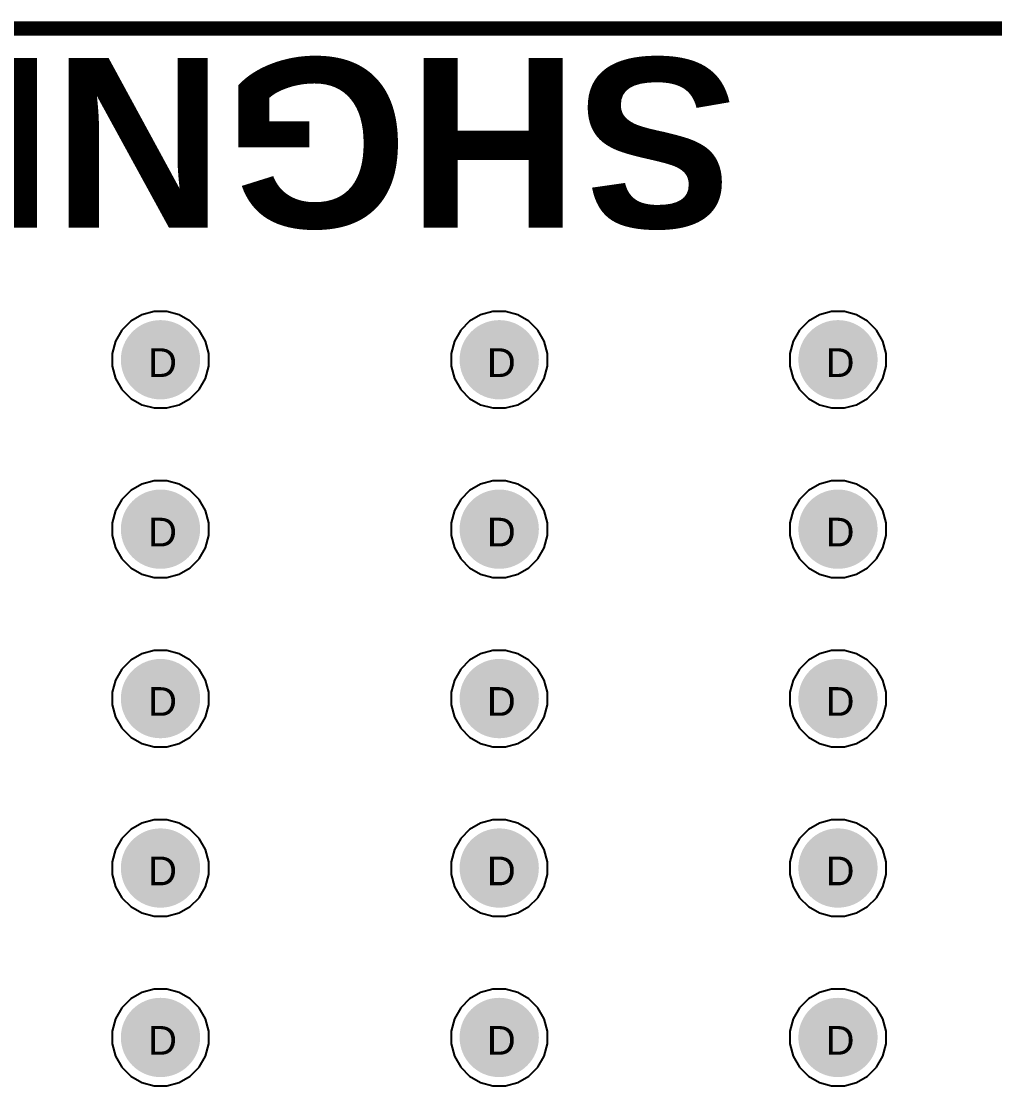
# Model space of a CAD drawing. Header units: inches. Extents: x 0 to 5379, y 0 to 5429.
# Drawn here: x 268.26 to 285.5, y 179.78 to 198.63 of the extents above; entities that cross this region are included whole.
import ezdxf

# ---------------------------------------------------------------- set-up
doc = ezdxf.new("R2010")
doc.units = ezdxf.units.IN
for name, color, linetype in [('Bottom Layer', 5, 'Continuous'), ('Bottom Solder', 6, 'Continuous'), ('Drill Drawing', 1, 'Continuous'), ('GND01', 16, 'Continuous'), ('GND02', 76, 'Continuous'), ('PWR', 156, 'Continuous'), ('SIG 01', 90, 'Continuous'), ('Top Layer', 1, 'Continuous'), ('Top Overlay', 2, 'Continuous'), ('Top Solder', 216, 'Continuous'), ('Via Holes', 16, 'Continuous')]:
    doc.layers.add(name, color=color, linetype=linetype)
doc.styles.add('Arial', font='', dxfattribs={"height": 0.2})
doc.styles.add('Arial_Bold', font='', dxfattribs={"height": 0.2})
doc.styles.get('Arial').set_extended_font_data('Arial')
doc.styles.get('Arial_Bold').set_extended_font_data('Arial', bold=True)

# ---------------------------------------------------------------- blocks, each defined once
blk = doc.blocks.new('KF88SM_16_0_3P_831')
at = {"layer": 'Top Overlay'}
blk.add_lwpolyline([(41.7, 10.5, 0.254, 0.254, 0), (-41.7, 10.5, 0.254, 0.254, 0)], format="xyseb", dxfattribs=at)

msp = doc.modelspace()

# ---------------------------------------------------------------- hatches: boundary and pattern name
at = {"layer": 'Bottom Layer'}
h = msp.add_hatch(color=5, dxfattribs=at)
edge = h.paths.add_edge_path()
edge.add_arc((270.727, 192.634), 0.6, 0, 360)
h = msp.add_hatch(color=5, dxfattribs=at)
edge = h.paths.add_edge_path()
edge.add_arc((276.727, 192.634), 0.6, 0, 360)
h = msp.add_hatch(color=5, dxfattribs=at)
edge = h.paths.add_edge_path()
edge.add_arc((282.727, 192.634), 0.6, 0, 360)
h = msp.add_hatch(color=5, dxfattribs=at)
edge = h.paths.add_edge_path()
edge.add_arc((270.727, 189.634), 0.6, 0, 360)
h = msp.add_hatch(color=5, dxfattribs=at)
edge = h.paths.add_edge_path()
edge.add_arc((276.727, 189.634), 0.6, 0, 360)
h = msp.add_hatch(color=5, dxfattribs=at)
edge = h.paths.add_edge_path()
edge.add_arc((282.727, 189.634), 0.6, 0, 360)
h = msp.add_hatch(color=5, dxfattribs=at)
edge = h.paths.add_edge_path()
edge.add_arc((270.727, 186.634), 0.6, 0, 360)
h = msp.add_hatch(color=5, dxfattribs=at)
edge = h.paths.add_edge_path()
edge.add_arc((276.727, 186.634), 0.6, 0, 360)
h = msp.add_hatch(color=5, dxfattribs=at)
edge = h.paths.add_edge_path()
edge.add_arc((282.727, 186.634), 0.6, 0, 360)
h = msp.add_hatch(color=5, dxfattribs=at)
edge = h.paths.add_edge_path()
edge.add_arc((270.727, 183.634), 0.6, 0, 360)
h = msp.add_hatch(color=5, dxfattribs=at)
edge = h.paths.add_edge_path()
edge.add_arc((276.727, 183.634), 0.6, 0, 360)
h = msp.add_hatch(color=5, dxfattribs=at)
edge = h.paths.add_edge_path()
edge.add_arc((282.727, 183.634), 0.6, 0, 360)
h = msp.add_hatch(color=5, dxfattribs=at)
edge = h.paths.add_edge_path()
edge.add_arc((270.727, 180.634), 0.6, 0, 360)
h = msp.add_hatch(color=5, dxfattribs=at)
edge = h.paths.add_edge_path()
edge.add_arc((276.727, 180.634), 0.6, 0, 360)
h = msp.add_hatch(color=5, dxfattribs=at)
edge = h.paths.add_edge_path()
edge.add_arc((282.727, 180.634), 0.6, 0, 360)
at = {"layer": 'Bottom Solder'}
h = msp.add_hatch(color=6, dxfattribs=at)
edge = h.paths.add_edge_path()
edge.add_arc((270.727, 192.634), 0.702, 0, 360)
h = msp.add_hatch(color=6, dxfattribs=at)
edge = h.paths.add_edge_path()
edge.add_arc((276.727, 192.634), 0.702, 0, 360)
h = msp.add_hatch(color=6, dxfattribs=at)
edge = h.paths.add_edge_path()
edge.add_arc((282.727, 192.634), 0.702, 0, 360)
h = msp.add_hatch(color=6, dxfattribs=at)
edge = h.paths.add_edge_path()
edge.add_arc((270.727, 189.634), 0.702, 0, 360)
h = msp.add_hatch(color=6, dxfattribs=at)
edge = h.paths.add_edge_path()
edge.add_arc((276.727, 189.634), 0.702, 0, 360)
h = msp.add_hatch(color=6, dxfattribs=at)
edge = h.paths.add_edge_path()
edge.add_arc((282.727, 189.634), 0.702, 0, 360)
h = msp.add_hatch(color=6, dxfattribs=at)
edge = h.paths.add_edge_path()
edge.add_arc((270.727, 186.634), 0.702, 0, 360)
h = msp.add_hatch(color=6, dxfattribs=at)
edge = h.paths.add_edge_path()
edge.add_arc((276.727, 186.634), 0.702, 0, 360)
h = msp.add_hatch(color=6, dxfattribs=at)
edge = h.paths.add_edge_path()
edge.add_arc((282.727, 186.634), 0.702, 0, 360)
h = msp.add_hatch(color=6, dxfattribs=at)
edge = h.paths.add_edge_path()
edge.add_arc((270.727, 183.634), 0.702, 0, 360)
h = msp.add_hatch(color=6, dxfattribs=at)
edge = h.paths.add_edge_path()
edge.add_arc((276.727, 183.634), 0.702, 0, 360)
h = msp.add_hatch(color=6, dxfattribs=at)
edge = h.paths.add_edge_path()
edge.add_arc((282.727, 183.634), 0.702, 0, 360)
h = msp.add_hatch(color=6, dxfattribs=at)
edge = h.paths.add_edge_path()
edge.add_arc((270.727, 180.634), 0.702, 0, 360)
h = msp.add_hatch(color=6, dxfattribs=at)
edge = h.paths.add_edge_path()
edge.add_arc((276.727, 180.634), 0.702, 0, 360)
h = msp.add_hatch(color=6, dxfattribs=at)
edge = h.paths.add_edge_path()
edge.add_arc((282.727, 180.634), 0.702, 0, 360)
at = {"layer": 'GND01'}
h = msp.add_hatch(color=16, dxfattribs=at)
edge = h.paths.add_edge_path()
edge.add_arc((270.727, 192.634), 0.6, 0, 360)
h = msp.add_hatch(color=16, dxfattribs=at)
edge = h.paths.add_edge_path()
edge.add_arc((276.727, 192.634), 0.6, 0, 360)
h = msp.add_hatch(color=16, dxfattribs=at)
edge = h.paths.add_edge_path()
edge.add_arc((282.727, 192.634), 0.6, 0, 360)
h = msp.add_hatch(color=16, dxfattribs=at)
edge = h.paths.add_edge_path()
edge.add_arc((270.727, 189.634), 0.6, 0, 360)
h = msp.add_hatch(color=16, dxfattribs=at)
edge = h.paths.add_edge_path()
edge.add_arc((276.727, 189.634), 0.6, 0, 360)
h = msp.add_hatch(color=16, dxfattribs=at)
edge = h.paths.add_edge_path()
edge.add_arc((282.727, 189.634), 0.6, 0, 360)
h = msp.add_hatch(color=16, dxfattribs=at)
edge = h.paths.add_edge_path()
edge.add_arc((270.727, 186.634), 0.6, 0, 360)
h = msp.add_hatch(color=16, dxfattribs=at)
edge = h.paths.add_edge_path()
edge.add_arc((276.727, 186.634), 0.6, 0, 360)
h = msp.add_hatch(color=16, dxfattribs=at)
edge = h.paths.add_edge_path()
edge.add_arc((282.727, 186.634), 0.6, 0, 360)
h = msp.add_hatch(color=16, dxfattribs=at)
edge = h.paths.add_edge_path()
edge.add_arc((270.727, 183.634), 0.6, 0, 360)
h = msp.add_hatch(color=16, dxfattribs=at)
edge = h.paths.add_edge_path()
edge.add_arc((276.727, 183.634), 0.6, 0, 360)
h = msp.add_hatch(color=16, dxfattribs=at)
edge = h.paths.add_edge_path()
edge.add_arc((282.727, 183.634), 0.6, 0, 360)
h = msp.add_hatch(color=16, dxfattribs=at)
edge = h.paths.add_edge_path()
edge.add_arc((270.727, 180.634), 0.6, 0, 360)
h = msp.add_hatch(color=16, dxfattribs=at)
edge = h.paths.add_edge_path()
edge.add_arc((276.727, 180.634), 0.6, 0, 360)
h = msp.add_hatch(color=16, dxfattribs=at)
edge = h.paths.add_edge_path()
edge.add_arc((282.727, 180.634), 0.6, 0, 360)
at = {"layer": 'GND02'}
h = msp.add_hatch(color=76, dxfattribs=at)
edge = h.paths.add_edge_path()
edge.add_arc((270.727, 192.634), 0.6, 0, 360)
h = msp.add_hatch(color=76, dxfattribs=at)
edge = h.paths.add_edge_path()
edge.add_arc((276.727, 192.634), 0.6, 0, 360)
h = msp.add_hatch(color=76, dxfattribs=at)
edge = h.paths.add_edge_path()
edge.add_arc((282.727, 192.634), 0.6, 0, 360)
h = msp.add_hatch(color=76, dxfattribs=at)
edge = h.paths.add_edge_path()
edge.add_arc((270.727, 189.634), 0.6, 0, 360)
h = msp.add_hatch(color=76, dxfattribs=at)
edge = h.paths.add_edge_path()
edge.add_arc((276.727, 189.634), 0.6, 0, 360)
h = msp.add_hatch(color=76, dxfattribs=at)
edge = h.paths.add_edge_path()
edge.add_arc((282.727, 189.634), 0.6, 0, 360)
h = msp.add_hatch(color=76, dxfattribs=at)
edge = h.paths.add_edge_path()
edge.add_arc((270.727, 186.634), 0.6, 0, 360)
h = msp.add_hatch(color=76, dxfattribs=at)
edge = h.paths.add_edge_path()
edge.add_arc((276.727, 186.634), 0.6, 0, 360)
h = msp.add_hatch(color=76, dxfattribs=at)
edge = h.paths.add_edge_path()
edge.add_arc((282.727, 186.634), 0.6, 0, 360)
h = msp.add_hatch(color=76, dxfattribs=at)
edge = h.paths.add_edge_path()
edge.add_arc((270.727, 183.634), 0.6, 0, 360)
h = msp.add_hatch(color=76, dxfattribs=at)
edge = h.paths.add_edge_path()
edge.add_arc((276.727, 183.634), 0.6, 0, 360)
h = msp.add_hatch(color=76, dxfattribs=at)
edge = h.paths.add_edge_path()
edge.add_arc((282.727, 183.634), 0.6, 0, 360)
h = msp.add_hatch(color=76, dxfattribs=at)
edge = h.paths.add_edge_path()
edge.add_arc((270.727, 180.634), 0.6, 0, 360)
h = msp.add_hatch(color=76, dxfattribs=at)
edge = h.paths.add_edge_path()
edge.add_arc((276.727, 180.634), 0.6, 0, 360)
h = msp.add_hatch(color=76, dxfattribs=at)
edge = h.paths.add_edge_path()
edge.add_arc((282.727, 180.634), 0.6, 0, 360)
at = {"layer": 'PWR'}
h = msp.add_hatch(color=156, dxfattribs=at)
edge = h.paths.add_edge_path()
edge.add_arc((270.727, 192.634), 0.6, 0, 360)
h = msp.add_hatch(color=156, dxfattribs=at)
edge = h.paths.add_edge_path()
edge.add_arc((276.727, 192.634), 0.6, 0, 360)
h = msp.add_hatch(color=156, dxfattribs=at)
edge = h.paths.add_edge_path()
edge.add_arc((282.727, 192.634), 0.6, 0, 360)
h = msp.add_hatch(color=156, dxfattribs=at)
edge = h.paths.add_edge_path()
edge.add_arc((270.727, 189.634), 0.6, 0, 360)
h = msp.add_hatch(color=156, dxfattribs=at)
edge = h.paths.add_edge_path()
edge.add_arc((276.727, 189.634), 0.6, 0, 360)
h = msp.add_hatch(color=156, dxfattribs=at)
edge = h.paths.add_edge_path()
edge.add_arc((282.727, 189.634), 0.6, 0, 360)
h = msp.add_hatch(color=156, dxfattribs=at)
edge = h.paths.add_edge_path()
edge.add_arc((270.727, 186.634), 0.6, 0, 360)
h = msp.add_hatch(color=156, dxfattribs=at)
edge = h.paths.add_edge_path()
edge.add_arc((276.727, 186.634), 0.6, 0, 360)
h = msp.add_hatch(color=156, dxfattribs=at)
edge = h.paths.add_edge_path()
edge.add_arc((282.727, 186.634), 0.6, 0, 360)
h = msp.add_hatch(color=156, dxfattribs=at)
edge = h.paths.add_edge_path()
edge.add_arc((270.727, 183.634), 0.6, 0, 360)
h = msp.add_hatch(color=156, dxfattribs=at)
edge = h.paths.add_edge_path()
edge.add_arc((276.727, 183.634), 0.6, 0, 360)
h = msp.add_hatch(color=156, dxfattribs=at)
edge = h.paths.add_edge_path()
edge.add_arc((282.727, 183.634), 0.6, 0, 360)
h = msp.add_hatch(color=156, dxfattribs=at)
edge = h.paths.add_edge_path()
edge.add_arc((270.727, 180.634), 0.6, 0, 360)
h = msp.add_hatch(color=156, dxfattribs=at)
edge = h.paths.add_edge_path()
edge.add_arc((276.727, 180.634), 0.6, 0, 360)
h = msp.add_hatch(color=156, dxfattribs=at)
edge = h.paths.add_edge_path()
edge.add_arc((282.727, 180.634), 0.6, 0, 360)
at = {"layer": 'SIG 01'}
h = msp.add_hatch(color=90, dxfattribs=at)
edge = h.paths.add_edge_path()
edge.add_arc((270.727, 192.634), 0.6, 0, 360)
h = msp.add_hatch(color=90, dxfattribs=at)
edge = h.paths.add_edge_path()
edge.add_arc((276.727, 192.634), 0.6, 0, 360)
h = msp.add_hatch(color=90, dxfattribs=at)
edge = h.paths.add_edge_path()
edge.add_arc((282.727, 192.634), 0.6, 0, 360)
h = msp.add_hatch(color=90, dxfattribs=at)
edge = h.paths.add_edge_path()
edge.add_arc((270.727, 189.634), 0.6, 0, 360)
h = msp.add_hatch(color=90, dxfattribs=at)
edge = h.paths.add_edge_path()
edge.add_arc((276.727, 189.634), 0.6, 0, 360)
h = msp.add_hatch(color=90, dxfattribs=at)
edge = h.paths.add_edge_path()
edge.add_arc((282.727, 189.634), 0.6, 0, 360)
h = msp.add_hatch(color=90, dxfattribs=at)
edge = h.paths.add_edge_path()
edge.add_arc((270.727, 186.634), 0.6, 0, 360)
h = msp.add_hatch(color=90, dxfattribs=at)
edge = h.paths.add_edge_path()
edge.add_arc((276.727, 186.634), 0.6, 0, 360)
h = msp.add_hatch(color=90, dxfattribs=at)
edge = h.paths.add_edge_path()
edge.add_arc((282.727, 186.634), 0.6, 0, 360)
h = msp.add_hatch(color=90, dxfattribs=at)
edge = h.paths.add_edge_path()
edge.add_arc((270.727, 183.634), 0.6, 0, 360)
h = msp.add_hatch(color=90, dxfattribs=at)
edge = h.paths.add_edge_path()
edge.add_arc((276.727, 183.634), 0.6, 0, 360)
h = msp.add_hatch(color=90, dxfattribs=at)
edge = h.paths.add_edge_path()
edge.add_arc((282.727, 183.634), 0.6, 0, 360)
h = msp.add_hatch(color=90, dxfattribs=at)
edge = h.paths.add_edge_path()
edge.add_arc((270.727, 180.634), 0.6, 0, 360)
h = msp.add_hatch(color=90, dxfattribs=at)
edge = h.paths.add_edge_path()
edge.add_arc((276.727, 180.634), 0.6, 0, 360)
h = msp.add_hatch(color=90, dxfattribs=at)
edge = h.paths.add_edge_path()
edge.add_arc((282.727, 180.634), 0.6, 0, 360)
at = {"layer": 'Top Layer'}
h = msp.add_hatch(color=1, dxfattribs=at)
edge = h.paths.add_edge_path()
edge.add_arc((270.727, 192.634), 0.6, 0, 360)
h = msp.add_hatch(color=1, dxfattribs=at)
edge = h.paths.add_edge_path()
edge.add_arc((276.727, 192.634), 0.6, 0, 360)
h = msp.add_hatch(color=1, dxfattribs=at)
edge = h.paths.add_edge_path()
edge.add_arc((282.727, 192.634), 0.6, 0, 360)
h = msp.add_hatch(color=1, dxfattribs=at)
edge = h.paths.add_edge_path()
edge.add_arc((270.727, 189.634), 0.6, 0, 360)
h = msp.add_hatch(color=1, dxfattribs=at)
edge = h.paths.add_edge_path()
edge.add_arc((276.727, 189.634), 0.6, 0, 360)
h = msp.add_hatch(color=1, dxfattribs=at)
edge = h.paths.add_edge_path()
edge.add_arc((282.727, 189.634), 0.6, 0, 360)
h = msp.add_hatch(color=1, dxfattribs=at)
edge = h.paths.add_edge_path()
edge.add_arc((270.727, 186.634), 0.6, 0, 360)
h = msp.add_hatch(color=1, dxfattribs=at)
edge = h.paths.add_edge_path()
edge.add_arc((276.727, 186.634), 0.6, 0, 360)
h = msp.add_hatch(color=1, dxfattribs=at)
edge = h.paths.add_edge_path()
edge.add_arc((282.727, 186.634), 0.6, 0, 360)
h = msp.add_hatch(color=1, dxfattribs=at)
edge = h.paths.add_edge_path()
edge.add_arc((270.727, 183.634), 0.6, 0, 360)
h = msp.add_hatch(color=1, dxfattribs=at)
edge = h.paths.add_edge_path()
edge.add_arc((276.727, 183.634), 0.6, 0, 360)
h = msp.add_hatch(color=1, dxfattribs=at)
edge = h.paths.add_edge_path()
edge.add_arc((282.727, 183.634), 0.6, 0, 360)
h = msp.add_hatch(color=1, dxfattribs=at)
edge = h.paths.add_edge_path()
edge.add_arc((270.727, 180.634), 0.6, 0, 360)
h = msp.add_hatch(color=1, dxfattribs=at)
edge = h.paths.add_edge_path()
edge.add_arc((276.727, 180.634), 0.6, 0, 360)
h = msp.add_hatch(color=1, dxfattribs=at)
edge = h.paths.add_edge_path()
edge.add_arc((282.727, 180.634), 0.6, 0, 360)
at = {"layer": 'Top Solder'}
h = msp.add_hatch(color=216, dxfattribs=at)
edge = h.paths.add_edge_path()
edge.add_arc((270.727, 192.634), 0.702, 0, 360)
h = msp.add_hatch(color=216, dxfattribs=at)
edge = h.paths.add_edge_path()
edge.add_arc((276.727, 192.634), 0.702, 0, 360)
h = msp.add_hatch(color=216, dxfattribs=at)
edge = h.paths.add_edge_path()
edge.add_arc((282.727, 192.634), 0.702, 0, 360)
h = msp.add_hatch(color=216, dxfattribs=at)
edge = h.paths.add_edge_path()
edge.add_arc((270.727, 189.634), 0.702, 0, 360)
h = msp.add_hatch(color=216, dxfattribs=at)
edge = h.paths.add_edge_path()
edge.add_arc((276.727, 189.634), 0.702, 0, 360)
h = msp.add_hatch(color=216, dxfattribs=at)
edge = h.paths.add_edge_path()
edge.add_arc((282.727, 189.634), 0.702, 0, 360)
h = msp.add_hatch(color=216, dxfattribs=at)
edge = h.paths.add_edge_path()
edge.add_arc((270.727, 186.634), 0.702, 0, 360)
h = msp.add_hatch(color=216, dxfattribs=at)
edge = h.paths.add_edge_path()
edge.add_arc((276.727, 186.634), 0.702, 0, 360)
h = msp.add_hatch(color=216, dxfattribs=at)
edge = h.paths.add_edge_path()
edge.add_arc((282.727, 186.634), 0.702, 0, 360)
h = msp.add_hatch(color=216, dxfattribs=at)
edge = h.paths.add_edge_path()
edge.add_arc((270.727, 183.634), 0.702, 0, 360)
h = msp.add_hatch(color=216, dxfattribs=at)
edge = h.paths.add_edge_path()
edge.add_arc((276.727, 183.634), 0.702, 0, 360)
h = msp.add_hatch(color=216, dxfattribs=at)
edge = h.paths.add_edge_path()
edge.add_arc((282.727, 183.634), 0.702, 0, 360)
h = msp.add_hatch(color=216, dxfattribs=at)
edge = h.paths.add_edge_path()
edge.add_arc((270.727, 180.634), 0.702, 0, 360)
h = msp.add_hatch(color=216, dxfattribs=at)
edge = h.paths.add_edge_path()
edge.add_arc((276.727, 180.634), 0.702, 0, 360)
h = msp.add_hatch(color=216, dxfattribs=at)
edge = h.paths.add_edge_path()
edge.add_arc((282.727, 180.634), 0.702, 0, 360)
at = {"layer": 'Via Holes'}
h = msp.add_hatch(color=7, dxfattribs=at)
edge = h.paths.add_edge_path()
edge.add_arc((270.727, 192.634), 0.35, 0, 360)
h = msp.add_hatch(color=7, dxfattribs=at)
edge = h.paths.add_edge_path()
edge.add_arc((276.727, 192.634), 0.35, 0, 360)
h = msp.add_hatch(color=7, dxfattribs=at)
edge = h.paths.add_edge_path()
edge.add_arc((282.727, 192.634), 0.35, 0, 360)
h = msp.add_hatch(color=7, dxfattribs=at)
edge = h.paths.add_edge_path()
edge.add_arc((270.727, 189.634), 0.35, 0, 360)
h = msp.add_hatch(color=7, dxfattribs=at)
edge = h.paths.add_edge_path()
edge.add_arc((276.727, 189.634), 0.35, 0, 360)
h = msp.add_hatch(color=7, dxfattribs=at)
edge = h.paths.add_edge_path()
edge.add_arc((282.727, 189.634), 0.35, 0, 360)
h = msp.add_hatch(color=7, dxfattribs=at)
edge = h.paths.add_edge_path()
edge.add_arc((270.727, 186.634), 0.35, 0, 360)
h = msp.add_hatch(color=7, dxfattribs=at)
edge = h.paths.add_edge_path()
edge.add_arc((276.727, 186.634), 0.35, 0, 360)
h = msp.add_hatch(color=7, dxfattribs=at)
edge = h.paths.add_edge_path()
edge.add_arc((282.727, 186.634), 0.35, 0, 360)
h = msp.add_hatch(color=7, dxfattribs=at)
edge = h.paths.add_edge_path()
edge.add_arc((270.727, 183.634), 0.35, 0, 360)
h = msp.add_hatch(color=7, dxfattribs=at)
edge = h.paths.add_edge_path()
edge.add_arc((276.727, 183.634), 0.35, 0, 360)
h = msp.add_hatch(color=7, dxfattribs=at)
edge = h.paths.add_edge_path()
edge.add_arc((282.727, 183.634), 0.35, 0, 360)
h = msp.add_hatch(color=7, dxfattribs=at)
edge = h.paths.add_edge_path()
edge.add_arc((270.727, 180.634), 0.35, 0, 360)
h = msp.add_hatch(color=7, dxfattribs=at)
edge = h.paths.add_edge_path()
edge.add_arc((276.727, 180.634), 0.35, 0, 360)
h = msp.add_hatch(color=7, dxfattribs=at)
edge = h.paths.add_edge_path()
edge.add_arc((282.727, 180.634), 0.35, 0, 360)

# ---------------------------------------------------------------- linework, layer by layer
at = {"layer": 'PWR'}
for p, q in [((270.398, 193.429), (270.203, 193.317)), ((270.615, 193.488), (270.398, 193.429)), ((270.84, 193.488), (270.615, 193.488)), ((271.057, 193.429), (270.84, 193.488)), ((271.252, 193.317), (271.057, 193.429)), ((276.398, 193.429), (276.203, 193.317)), ((276.615, 193.488), (276.398, 193.429)), ((276.84, 193.488), (276.615, 193.488)), ((277.057, 193.429), (276.84, 193.488)), ((277.252, 193.317), (277.057, 193.429)), ((282.398, 193.429), (282.203, 193.317)), ((282.615, 193.488), (282.398, 193.429)), ((282.84, 193.488), (282.615, 193.488)), ((283.057, 193.429), (282.84, 193.488)), ((283.252, 193.317), (283.057, 193.429)), ((270.203, 193.317), (270.044, 193.158)), ((271.411, 193.158), (271.252, 193.317)), ((276.203, 193.317), (276.044, 193.158)), ((277.411, 193.158), (277.252, 193.317)), ((282.203, 193.317), (282.044, 193.158)), ((283.411, 193.158), (283.252, 193.317)), ((270.044, 193.158), (269.932, 192.963)), ((271.523, 192.963), (271.411, 193.158)), ((276.044, 193.158), (275.932, 192.963)), ((277.523, 192.963), (277.411, 193.158)), ((282.044, 193.158), (281.932, 192.963)), ((283.523, 192.963), (283.411, 193.158)), ((269.932, 192.963), (269.873, 192.746)), ((271.581, 192.746), (271.523, 192.963)), ((275.932, 192.963), (275.873, 192.746)), ((277.581, 192.746), (277.523, 192.963)), ((281.932, 192.963), (281.873, 192.746)), ((283.581, 192.746), (283.523, 192.963)), ((269.873, 192.746), (269.873, 192.521)), ((271.581, 192.521), (271.581, 192.746)), ((275.873, 192.746), (275.873, 192.521)), ((277.581, 192.521), (277.581, 192.746)), ((281.873, 192.746), (281.873, 192.521)), ((283.581, 192.521), (283.581, 192.746)), ((269.873, 192.521), (269.932, 192.304)), ((271.523, 192.304), (271.581, 192.521)), ((275.873, 192.521), (275.932, 192.304)), ((277.523, 192.304), (277.581, 192.521)), ((281.873, 192.521), (281.932, 192.304)), ((283.523, 192.304), (283.581, 192.521)), ((269.932, 192.304), (270.044, 192.109)), ((271.411, 192.109), (271.523, 192.304)), ((275.932, 192.304), (276.044, 192.109)), ((277.411, 192.109), (277.523, 192.304)), ((281.932, 192.304), (282.044, 192.109)), ((283.411, 192.109), (283.523, 192.304)), ((270.044, 192.109), (270.203, 191.95)), ((271.252, 191.95), (271.411, 192.109)), ((276.044, 192.109), (276.203, 191.95)), ((277.252, 191.95), (277.411, 192.109)), ((282.044, 192.109), (282.203, 191.95)), ((283.252, 191.95), (283.411, 192.109)), ((270.203, 191.95), (270.398, 191.838)), ((271.057, 191.838), (271.252, 191.95)), ((276.203, 191.95), (276.398, 191.838)), ((277.057, 191.838), (277.252, 191.95)), ((282.203, 191.95), (282.398, 191.838)), ((283.057, 191.838), (283.252, 191.95)), ((270.398, 191.838), (270.615, 191.78)), ((270.615, 191.78), (270.84, 191.78)), ((270.84, 191.78), (271.057, 191.838)), ((276.398, 191.838), (276.615, 191.78)), ((276.615, 191.78), (276.84, 191.78)), ((276.84, 191.78), (277.057, 191.838)), ((282.398, 191.838), (282.615, 191.78)), ((282.615, 191.78), (282.84, 191.78)), ((282.84, 191.78), (283.057, 191.838)), ((270.398, 190.429), (270.203, 190.317)), ((270.615, 190.488), (270.398, 190.429)), ((270.84, 190.488), (270.615, 190.488)), ((271.057, 190.429), (270.84, 190.488)), ((271.252, 190.317), (271.057, 190.429)), ((276.398, 190.429), (276.203, 190.317)), ((276.615, 190.488), (276.398, 190.429)), ((276.84, 190.488), (276.615, 190.488)), ((277.057, 190.429), (276.84, 190.488)), ((277.252, 190.317), (277.057, 190.429)), ((282.398, 190.429), (282.203, 190.317)), ((282.615, 190.488), (282.398, 190.429)), ((282.84, 190.488), (282.615, 190.488)), ((283.057, 190.429), (282.84, 190.488)), ((283.252, 190.317), (283.057, 190.429)), ((270.203, 190.317), (270.044, 190.158)), ((271.411, 190.158), (271.252, 190.317)), ((276.203, 190.317), (276.044, 190.158)), ((277.411, 190.158), (277.252, 190.317)), ((282.203, 190.317), (282.044, 190.158)), ((283.411, 190.158), (283.252, 190.317)), ((270.044, 190.158), (269.932, 189.963)), ((271.523, 189.963), (271.411, 190.158)), ((276.044, 190.158), (275.932, 189.963)), ((277.523, 189.963), (277.411, 190.158)), ((282.044, 190.158), (281.932, 189.963)), ((283.523, 189.963), (283.411, 190.158)), ((269.932, 189.963), (269.873, 189.746)), ((271.581, 189.746), (271.523, 189.963)), ((275.932, 189.963), (275.873, 189.746)), ((277.581, 189.746), (277.523, 189.963)), ((281.932, 189.963), (281.873, 189.746)), ((283.581, 189.746), (283.523, 189.963)), ((269.873, 189.746), (269.873, 189.521)), ((271.581, 189.521), (271.581, 189.746)), ((275.873, 189.746), (275.873, 189.521)), ((277.581, 189.521), (277.581, 189.746)), ((281.873, 189.746), (281.873, 189.521)), ((283.581, 189.521), (283.581, 189.746)), ((269.873, 189.521), (269.932, 189.304)), ((271.523, 189.304), (271.581, 189.521)), ((275.873, 189.521), (275.932, 189.304)), ((277.523, 189.304), (277.581, 189.521)), ((281.873, 189.521), (281.932, 189.304)), ((283.523, 189.304), (283.581, 189.521)), ((269.932, 189.304), (270.044, 189.109)), ((271.411, 189.109), (271.523, 189.304)), ((275.932, 189.304), (276.044, 189.109)), ((277.411, 189.109), (277.523, 189.304)), ((281.932, 189.304), (282.044, 189.109)), ((283.411, 189.109), (283.523, 189.304)), ((270.044, 189.109), (270.203, 188.95)), ((271.252, 188.95), (271.411, 189.109)), ((276.044, 189.109), (276.203, 188.95)), ((277.252, 188.95), (277.411, 189.109)), ((282.044, 189.109), (282.203, 188.95)), ((283.252, 188.95), (283.411, 189.109)), ((270.203, 188.95), (270.398, 188.838)), ((271.057, 188.838), (271.252, 188.95)), ((276.203, 188.95), (276.398, 188.838)), ((277.057, 188.838), (277.252, 188.95)), ((282.203, 188.95), (282.398, 188.838)), ((283.057, 188.838), (283.252, 188.95)), ((270.398, 188.838), (270.615, 188.78)), ((270.615, 188.78), (270.84, 188.78)), ((270.84, 188.78), (271.057, 188.838)), ((276.398, 188.838), (276.615, 188.78)), ((276.615, 188.78), (276.84, 188.78)), ((276.84, 188.78), (277.057, 188.838)), ((282.398, 188.838), (282.615, 188.78)), ((282.615, 188.78), (282.84, 188.78)), ((282.84, 188.78), (283.057, 188.838)), ((270.398, 187.429), (270.203, 187.317)), ((270.615, 187.488), (270.398, 187.429)), ((270.84, 187.488), (270.615, 187.488)), ((271.057, 187.429), (270.84, 187.488)), ((271.252, 187.317), (271.057, 187.429)), ((276.398, 187.429), (276.203, 187.317)), ((276.615, 187.488), (276.398, 187.429)), ((276.84, 187.488), (276.615, 187.488)), ((277.057, 187.429), (276.84, 187.488)), ((277.252, 187.317), (277.057, 187.429)), ((282.398, 187.429), (282.203, 187.317)), ((282.615, 187.488), (282.398, 187.429)), ((282.84, 187.488), (282.615, 187.488)), ((283.057, 187.429), (282.84, 187.488)), ((283.252, 187.317), (283.057, 187.429)), ((270.044, 187.158), (269.932, 186.963)), ((270.203, 187.317), (270.044, 187.158)), ((271.411, 187.158), (271.252, 187.317)), ((271.523, 186.963), (271.411, 187.158)), ((276.044, 187.158), (275.932, 186.963)), ((276.203, 187.317), (276.044, 187.158)), ((277.411, 187.158), (277.252, 187.317)), ((277.523, 186.963), (277.411, 187.158)), ((282.044, 187.158), (281.932, 186.963)), ((282.203, 187.317), (282.044, 187.158)), ((283.411, 187.158), (283.252, 187.317)), ((283.523, 186.963), (283.411, 187.158)), ((269.932, 186.963), (269.873, 186.746)), ((271.581, 186.746), (271.523, 186.963)), ((275.932, 186.963), (275.873, 186.746)), ((277.581, 186.746), (277.523, 186.963)), ((281.932, 186.963), (281.873, 186.746)), ((283.581, 186.746), (283.523, 186.963)), ((269.873, 186.746), (269.873, 186.521)), ((271.581, 186.521), (271.581, 186.746)), ((275.873, 186.746), (275.873, 186.521)), ((277.581, 186.521), (277.581, 186.746)), ((281.873, 186.746), (281.873, 186.521)), ((283.581, 186.521), (283.581, 186.746)), ((269.873, 186.521), (269.932, 186.304)), ((271.523, 186.304), (271.581, 186.521)), ((275.873, 186.521), (275.932, 186.304)), ((277.523, 186.304), (277.581, 186.521)), ((281.873, 186.521), (281.932, 186.304)), ((283.523, 186.304), (283.581, 186.521)), ((269.932, 186.304), (270.044, 186.109)), ((271.411, 186.109), (271.523, 186.304)), ((275.932, 186.304), (276.044, 186.109)), ((277.411, 186.109), (277.523, 186.304)), ((281.932, 186.304), (282.044, 186.109)), ((283.411, 186.109), (283.523, 186.304)), ((270.044, 186.109), (270.203, 185.95)), ((271.252, 185.95), (271.411, 186.109)), ((276.044, 186.109), (276.203, 185.95)), ((277.252, 185.95), (277.411, 186.109)), ((282.044, 186.109), (282.203, 185.95)), ((283.252, 185.95), (283.411, 186.109)), ((270.203, 185.95), (270.398, 185.838)), ((270.398, 185.838), (270.615, 185.78)), ((270.84, 185.78), (271.057, 185.838)), ((271.057, 185.838), (271.252, 185.95)), ((276.203, 185.95), (276.398, 185.838)), ((276.398, 185.838), (276.615, 185.78)), ((276.84, 185.78), (277.057, 185.838)), ((277.057, 185.838), (277.252, 185.95)), ((282.203, 185.95), (282.398, 185.838)), ((282.398, 185.838), (282.615, 185.78)), ((282.84, 185.78), (283.057, 185.838)), ((283.057, 185.838), (283.252, 185.95)), ((270.615, 185.78), (270.84, 185.78)), ((276.615, 185.78), (276.84, 185.78)), ((282.615, 185.78), (282.84, 185.78)), ((270.398, 184.429), (270.203, 184.317)), ((270.615, 184.488), (270.398, 184.429)), ((270.84, 184.488), (270.615, 184.488)), ((271.057, 184.429), (270.84, 184.488)), ((271.252, 184.317), (271.057, 184.429)), ((276.398, 184.429), (276.203, 184.317)), ((276.615, 184.488), (276.398, 184.429)), ((276.84, 184.488), (276.615, 184.488)), ((277.057, 184.429), (276.84, 184.488)), ((277.252, 184.317), (277.057, 184.429)), ((282.398, 184.429), (282.203, 184.317)), ((282.615, 184.488), (282.398, 184.429)), ((282.84, 184.488), (282.615, 184.488)), ((283.057, 184.429), (282.84, 184.488)), ((283.252, 184.317), (283.057, 184.429)), ((270.044, 184.158), (269.932, 183.963)), ((270.203, 184.317), (270.044, 184.158)), ((271.411, 184.158), (271.252, 184.317)), ((271.523, 183.963), (271.411, 184.158)), ((276.044, 184.158), (275.932, 183.963)), ((276.203, 184.317), (276.044, 184.158)), ((277.411, 184.158), (277.252, 184.317)), ((277.523, 183.963), (277.411, 184.158)), ((282.044, 184.158), (281.932, 183.963)), ((282.203, 184.317), (282.044, 184.158)), ((283.411, 184.158), (283.252, 184.317)), ((283.523, 183.963), (283.411, 184.158)), ((269.932, 183.963), (269.873, 183.746)), ((271.581, 183.746), (271.523, 183.963)), ((275.932, 183.963), (275.873, 183.746)), ((277.581, 183.746), (277.523, 183.963)), ((281.932, 183.963), (281.873, 183.746)), ((283.581, 183.746), (283.523, 183.963)), ((269.873, 183.746), (269.873, 183.521)), ((271.581, 183.521), (271.581, 183.746)), ((275.873, 183.746), (275.873, 183.521)), ((277.581, 183.521), (277.581, 183.746)), ((281.873, 183.746), (281.873, 183.521)), ((283.581, 183.521), (283.581, 183.746)), ((269.873, 183.521), (269.932, 183.304)), ((271.523, 183.304), (271.581, 183.521)), ((275.873, 183.521), (275.932, 183.304)), ((277.523, 183.304), (277.581, 183.521)), ((281.873, 183.521), (281.932, 183.304)), ((283.523, 183.304), (283.581, 183.521)), ((269.932, 183.304), (270.044, 183.109)), ((271.411, 183.109), (271.523, 183.304)), ((275.932, 183.304), (276.044, 183.109)), ((277.411, 183.109), (277.523, 183.304)), ((281.932, 183.304), (282.044, 183.109)), ((283.411, 183.109), (283.523, 183.304)), ((270.044, 183.109), (270.203, 182.95)), ((271.252, 182.95), (271.411, 183.109)), ((276.044, 183.109), (276.203, 182.95)), ((277.252, 182.95), (277.411, 183.109)), ((282.044, 183.109), (282.203, 182.95)), ((283.252, 182.95), (283.411, 183.109)), ((270.203, 182.95), (270.398, 182.838)), ((270.398, 182.838), (270.615, 182.78)), ((270.84, 182.78), (271.057, 182.838)), ((271.057, 182.838), (271.252, 182.95)), ((276.203, 182.95), (276.398, 182.838)), ((276.398, 182.838), (276.615, 182.78)), ((276.84, 182.78), (277.057, 182.838)), ((277.057, 182.838), (277.252, 182.95)), ((282.203, 182.95), (282.398, 182.838)), ((282.398, 182.838), (282.615, 182.78)), ((282.84, 182.78), (283.057, 182.838)), ((283.057, 182.838), (283.252, 182.95)), ((270.615, 182.78), (270.84, 182.78)), ((276.615, 182.78), (276.84, 182.78)), ((282.615, 182.78), (282.84, 182.78)), ((270.203, 181.317), (270.044, 181.158)), ((270.398, 181.429), (270.203, 181.317)), ((270.615, 181.488), (270.398, 181.429)), ((270.84, 181.488), (270.615, 181.488)), ((271.057, 181.429), (270.84, 181.488)), ((271.252, 181.317), (271.057, 181.429)), ((271.411, 181.158), (271.252, 181.317)), ((276.203, 181.317), (276.044, 181.158)), ((276.398, 181.429), (276.203, 181.317)), ((276.615, 181.488), (276.398, 181.429)), ((276.84, 181.488), (276.615, 181.488)), ((277.057, 181.429), (276.84, 181.488)), ((277.252, 181.317), (277.057, 181.429)), ((277.411, 181.158), (277.252, 181.317)), ((282.203, 181.317), (282.044, 181.158)), ((282.398, 181.429), (282.203, 181.317)), ((282.615, 181.488), (282.398, 181.429)), ((282.84, 181.488), (282.615, 181.488)), ((283.057, 181.429), (282.84, 181.488)), ((283.252, 181.317), (283.057, 181.429)), ((283.411, 181.158), (283.252, 181.317)), ((270.044, 181.158), (269.932, 180.963)), ((271.523, 180.963), (271.411, 181.158)), ((276.044, 181.158), (275.932, 180.963)), ((277.523, 180.963), (277.411, 181.158)), ((282.044, 181.158), (281.932, 180.963)), ((283.523, 180.963), (283.411, 181.158)), ((269.932, 180.963), (269.873, 180.746)), ((271.581, 180.746), (271.523, 180.963)), ((275.932, 180.963), (275.873, 180.746)), ((277.581, 180.746), (277.523, 180.963)), ((281.932, 180.963), (281.873, 180.746)), ((283.581, 180.746), (283.523, 180.963)), ((269.873, 180.746), (269.873, 180.521)), ((271.581, 180.521), (271.581, 180.746)), ((275.873, 180.746), (275.873, 180.521)), ((277.581, 180.521), (277.581, 180.746)), ((281.873, 180.746), (281.873, 180.521)), ((283.581, 180.521), (283.581, 180.746)), ((269.873, 180.521), (269.932, 180.304)), ((271.523, 180.304), (271.581, 180.521)), ((275.873, 180.521), (275.932, 180.304)), ((277.523, 180.304), (277.581, 180.521)), ((281.873, 180.521), (281.932, 180.304)), ((283.523, 180.304), (283.581, 180.521)), ((269.932, 180.304), (270.044, 180.109)), ((271.411, 180.109), (271.523, 180.304)), ((275.932, 180.304), (276.044, 180.109)), ((277.411, 180.109), (277.523, 180.304)), ((281.932, 180.304), (282.044, 180.109)), ((283.411, 180.109), (283.523, 180.304)), ((270.044, 180.109), (270.203, 179.95)), ((271.252, 179.95), (271.411, 180.109)), ((276.044, 180.109), (276.203, 179.95)), ((277.252, 179.95), (277.411, 180.109)), ((282.044, 180.109), (282.203, 179.95)), ((283.252, 179.95), (283.411, 180.109)), ((270.203, 179.95), (270.398, 179.838)), ((270.398, 179.838), (270.615, 179.78)), ((270.84, 179.78), (271.057, 179.838)), ((271.057, 179.838), (271.252, 179.95)), ((276.203, 179.95), (276.398, 179.838)), ((276.398, 179.838), (276.615, 179.78)), ((276.84, 179.78), (277.057, 179.838)), ((277.057, 179.838), (277.252, 179.95)), ((282.203, 179.95), (282.398, 179.838)), ((282.398, 179.838), (282.615, 179.78)), ((282.84, 179.78), (283.057, 179.838)), ((283.057, 179.838), (283.252, 179.95)), ((270.615, 179.78), (270.84, 179.78)), ((276.615, 179.78), (276.84, 179.78)), ((282.615, 179.78), (282.84, 179.78))]:
    msp.add_line(p, q, dxfattribs=at)

# ---------------------------------------------------------------- block references
at = {"rotation": 180}
msp.add_blockref('KF88SM_16_0_3P_831', (291.94, 209), dxfattribs=at)

# ---------------------------------------------------------------- texts
at = {"layer": 'Drill Drawing', "style": 'Arial'}
for p in [(270.507, 192.329), (276.507, 192.329), (282.507, 192.329), (270.507, 189.329), (276.507, 189.329), (282.507, 189.329), (270.507, 186.329), (276.507, 186.329), (282.507, 186.329), (270.507, 183.329), (276.507, 183.329), (282.507, 183.329), (270.507, 180.329), (276.507, 180.329), (282.507, 180.329)]:
    msp.add_text('D', height=0.508, dxfattribs=at).set_placement(p)
at = {"layer": 'Top Overlay', "style": 'Arial_Bold'}
msp.add_text('SHGND', height=3, rotation=180, dxfattribs=at).set_placement((280.926, 197.975))

doc.saveas('drawing.dxf')
